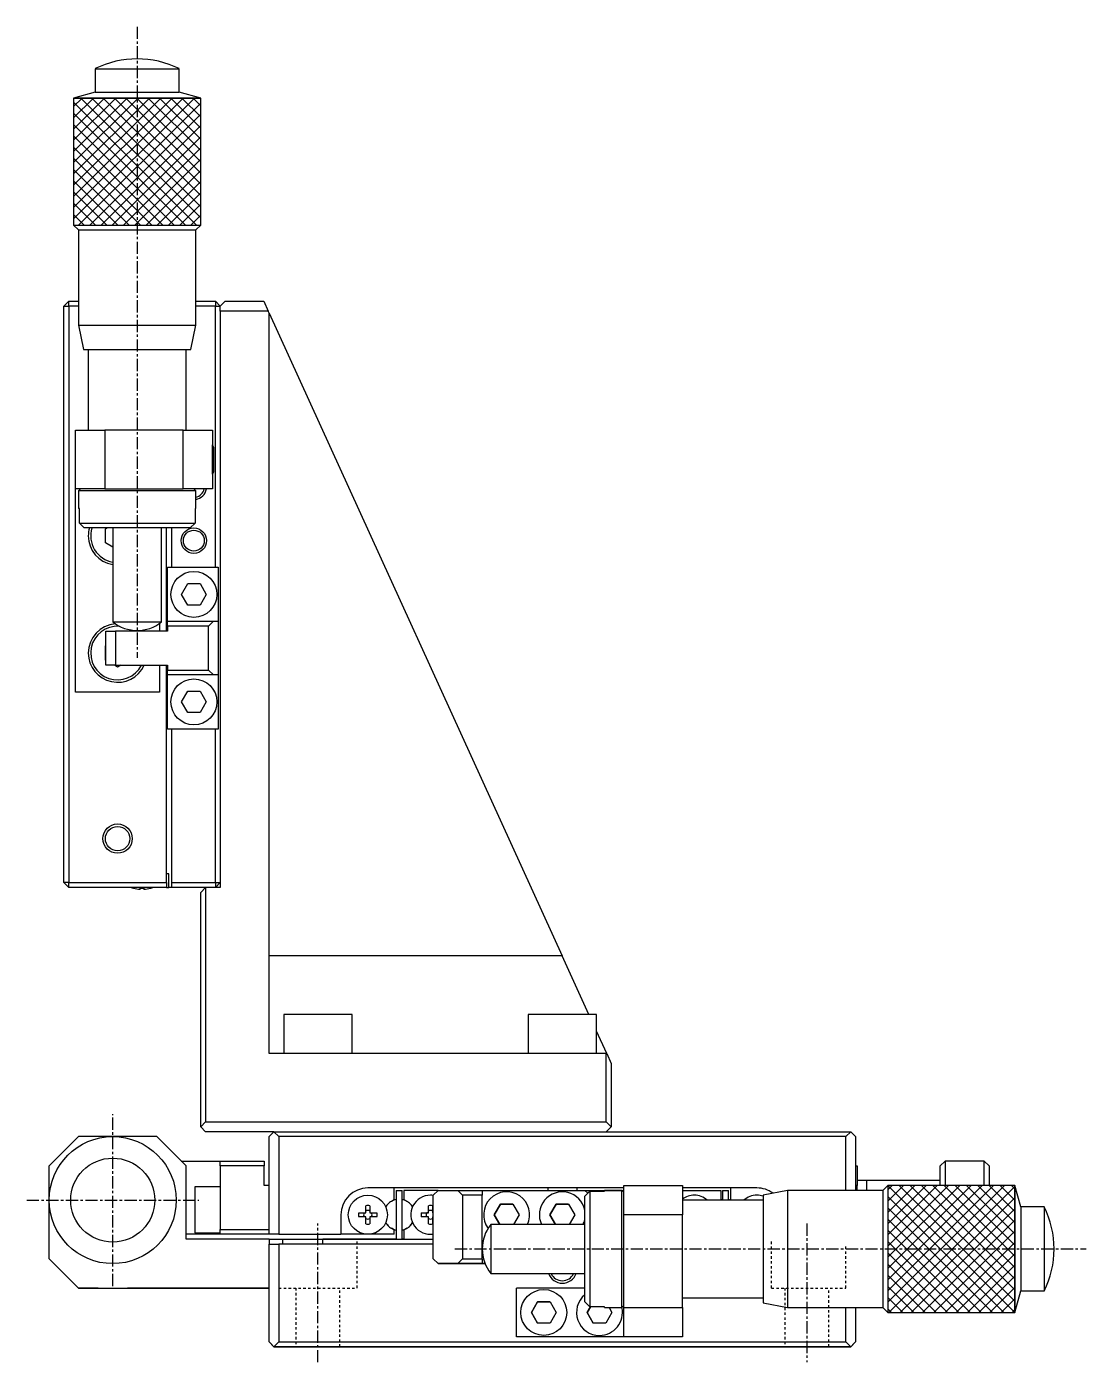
# Model space of a CAD drawing. Extents: x 61 to 317, y 68 to 332.
# Drawn here: x 208.9 to 317.3, y 77.1 to 213.8 of the extents above; entities that cross this region are included whole.
import ezdxf

# ---------------------------------------------------------------- set-up
doc = ezdxf.new("R2010")
doc.units = 0
doc.linetypes.add('CENTER', pattern=[2, 1.25, -0.25, 0.25, -0.25])
doc.linetypes.add('DOT', pattern=[0.5, 0.25, -0.25])
doc.layers.get('0').update_dxf_attribs({"linetype": 'CONTINUOUS'})
doc.layers.add('CENTER', color=1, linetype='CENTER')

msp = doc.modelspace()

# ---------------------------------------------------------------- linework, layer by layer
at = {"color": 7, "linetype": 'CONTINUOUS'}
for p, q in [((215.94, 209.45), (224.54, 209.45)), ((215.94, 209.45), (215.94, 207.04)), ((224.54, 207.04), (224.54, 209.45)), ((215.94, 207.04), (213.74, 206.45)), ((226.74, 206.45), (213.74, 206.45)), ((213.74, 206.45), (213.74, 193.45)), ((215.94, 207.04), (224.54, 207.04)), ((226.74, 206.45), (224.54, 207.04)), ((226.74, 193.45), (226.74, 206.45)), ((213.74, 193.45), (214.24, 192.95)), ((213.74, 193.45), (226.74, 193.45)), ((214.24, 192.95), (214.24, 183.2)), ((214.24, 192.95), (226.24, 192.95)), ((226.24, 192.95), (226.74, 193.45)), ((226.24, 183.2), (226.24, 192.95)), ((212.74, 185.15), (213.24, 185.65)), ((212.74, 126.15), (212.74, 185.15)), ((212.74, 185.15), (213.24, 185.15)), ((213.24, 185.65), (214.24, 185.65)), ((213.24, 185.15), (213.24, 185.65)), ((213.24, 185.15), (213.24, 126.15)), ((214.24, 185.15), (213.24, 185.15)), ((226.24, 185.65), (228.24, 185.65)), ((228.24, 185.15), (226.24, 185.15)), ((228.24, 185.65), (228.24, 185.15)), ((228.24, 185.65), (228.74, 185.15)), ((228.24, 158.45), (228.24, 185.15)), ((228.24, 185.15), (228.74, 185.15)), ((229.24, 185.65), (228.74, 185.15)), ((228.74, 184.65), (228.74, 185.15)), ((233.65, 184.65), (228.74, 184.65)), ((228.74, 184.65), (228.74, 125.65)), ((229.24, 185.65), (233.2, 185.65)), ((233.2, 185.65), (233.65, 184.65)), ((233.74, 184.45), (233.65, 184.65)), ((214.24, 183.2), (226.24, 183.2)), ((214.24, 183.2), (214.74, 180.7)), ((225.74, 180.7), (226.24, 183.2)), ((233.74, 184.45), (263.73, 118.65)), ((233.74, 182.65), (233.74, 184.45)), ((233.74, 182.3), (233.74, 182.65)), ((233.74, 179), (233.74, 182.3)), ((214.74, 180.7), (225.74, 180.7)), ((215.24, 180.7), (215.24, 172.45)), ((225.24, 172.45), (225.24, 180.7)), ((233.74, 178.65), (233.74, 179)), ((233.74, 132.65), (233.74, 178.65)), ((213.94, 172.45), (216.94, 172.45)), ((213.94, 166.45), (213.94, 172.45)), ((224.94, 172.45), (216.94, 172.45)), ((216.94, 172.45), (216.94, 166.45)), ((224.94, 166.45), (224.94, 172.45)), ((224.94, 172.45), (227.94, 172.45)), ((227.94, 172.45), (227.94, 166.45)), ((227.95, 170.95), (227.94, 170.95)), ((227.95, 167.95), (227.95, 170.95)), ((228.08, 170.7), (227.95, 170.95)), ((228.08, 168.2), (228.08, 170.7)), ((227.95, 167.95), (228.08, 168.2)), ((227.94, 167.95), (227.95, 167.95)), ((213.94, 145.65), (213.94, 166.45)), ((216.94, 166.45), (213.94, 166.45)), ((214.44, 166.45), (214.24, 166.25)), ((226.24, 166.25), (214.24, 166.25)), ((214.24, 166.25), (214.24, 164.45)), ((216.94, 166.45), (224.94, 166.45)), ((227.94, 166.45), (224.94, 166.45)), ((226.24, 166.25), (226.04, 166.45)), ((226.24, 164.45), (226.24, 166.25)), ((214.33, 164.45), (214.24, 164.45)), ((214.33, 162.95), (214.33, 164.45)), ((226.16, 164.45), (226.16, 162.95)), ((226.24, 164.45), (226.16, 164.45)), ((214.33, 162.95), (226.16, 162.95)), ((214.83, 162.45), (214.33, 162.95)), ((226.16, 162.95), (225.65, 162.45)), ((225.65, 162.45), (214.83, 162.45)), ((216.99, 162.37), (217.13, 162.45)), ((216.99, 160.93), (216.99, 162.37)), ((217.74, 162.45), (217.74, 152.83)), ((222.74, 152.83), (222.74, 162.45)), ((223.24, 151.9), (223.24, 162.45)), ((223.74, 162.45), (223.74, 158.45)), ((217.74, 160.5), (216.99, 160.93)), ((223.34, 152.9), (223.34, 158.45)), ((223.34, 158.45), (228.54, 158.45)), ((228.54, 158.45), (228.54, 152.9)), ((224.77, 155.65), (225.41, 156.75)), ((225.41, 156.75), (226.68, 156.75)), ((226.68, 156.75), (227.31, 155.65)), ((225.41, 154.55), (224.77, 155.65)), ((226.68, 154.55), (225.41, 154.55)), ((227.31, 155.65), (226.68, 154.55)), ((217.04, 148.4), (217.04, 151.9)), ((217.04, 151.9), (218.04, 151.9)), ((217.74, 152.83), (222.74, 152.83)), ((223.34, 151.9), (218.04, 151.9)), ((218.04, 151.9), (218.04, 148.4)), ((222.54, 152.68), (222.54, 151.9)), ((223.34, 152.9), (228.04, 152.9)), ((223.34, 152.4), (223.34, 152.9)), ((227.54, 152.4), (223.34, 152.4)), ((223.34, 152.4), (223.34, 151.9)), ((228.04, 152.9), (227.54, 152.4)), ((227.54, 147.9), (227.54, 152.4)), ((228.04, 152.9), (228.54, 152.9)), ((228.54, 152.9), (228.54, 147.4)), ((216.99, 150.37), (217.04, 150.4)), ((216.99, 148.93), (216.99, 150.37)), ((217.04, 148.9), (216.99, 148.93)), ((218.04, 148.4), (217.04, 148.4)), ((218.24, 148.21), (217.91, 148.4)), ((218.04, 148.4), (223.34, 148.4)), ((218.58, 148.4), (218.24, 148.21)), ((222.54, 148.4), (222.54, 145.65)), ((223.24, 126.15), (223.24, 148.4)), ((223.34, 148.4), (223.34, 147.9)), ((223.34, 147.9), (227.54, 147.9)), ((223.34, 147.4), (223.34, 147.9)), ((227.54, 147.9), (228.04, 147.4)), ((223.34, 141.85), (223.34, 147.4)), ((228.04, 147.4), (223.34, 147.4)), ((228.54, 147.4), (228.04, 147.4)), ((228.54, 147.4), (228.54, 141.85)), ((222.54, 145.65), (213.94, 145.65)), ((224.77, 144.65), (225.41, 145.75)), ((225.41, 145.75), (226.68, 145.75)), ((226.68, 145.75), (227.31, 144.65)), ((225.41, 143.55), (224.77, 144.65)), ((226.68, 143.55), (225.41, 143.55)), ((227.31, 144.65), (226.68, 143.55)), ((228.54, 141.85), (223.34, 141.85)), ((223.74, 141.85), (223.74, 126.15)), ((228.24, 126.15), (228.24, 141.85)), ((233.74, 132.3), (233.74, 132.65)), ((233.74, 129), (233.74, 132.3)), ((233.74, 128.65), (233.74, 129)), ((233.74, 108.65), (233.74, 128.65)), ((213.24, 125.65), (212.74, 126.15)), ((213.24, 126.15), (212.74, 126.15)), ((213.24, 126.15), (223.24, 126.15)), ((213.24, 125.65), (213.24, 126.15)), ((223.49, 127.05), (223.24, 127.05)), ((223.24, 126.15), (223.24, 125.65)), ((223.49, 125.65), (223.49, 127.05)), ((223.74, 126.15), (228.24, 126.15)), ((223.74, 126.15), (223.74, 125.65)), ((228.24, 126.15), (228.24, 125.65)), ((228.24, 125.65), (228.74, 126.15)), ((228.24, 126.15), (228.74, 126.15)), ((223.24, 125.65), (213.24, 125.65)), ((219.85, 125.58), (219.86, 125.58)), ((220.56, 125.46), (220.56, 125.58)), ((220.92, 125.58), (220.92, 125.46)), ((221.63, 125.58), (221.63, 125.58)), ((223.24, 125.65), (223.49, 125.65)), ((223.74, 125.65), (223.49, 125.65)), ((227.24, 125.65), (223.74, 125.65)), ((226.74, 125.15), (227.24, 125.65)), ((226.74, 101.15), (226.74, 125.15)), ((227.24, 125.65), (227.24, 101.65)), ((228.74, 125.65), (227.24, 125.65)), ((266.46, 112.65), (263.73, 118.65)), ((242.24, 112.65), (235.24, 112.65)), ((235.24, 112.65), (235.24, 108.65)), ((242.24, 108.65), (242.24, 112.65)), ((267.24, 112.65), (260.24, 112.65)), ((260.24, 112.65), (260.24, 108.65)), ((267.24, 108.65), (267.24, 112.65)), ((268.29, 108.65), (267.24, 110.94)), ((268.24, 108.65), (233.74, 108.65)), ((268.24, 101.65), (268.24, 108.65)), ((268.24, 108.65), (268.29, 108.65)), ((268.29, 108.65), (268.74, 107.65)), ((268.74, 107.65), (268.74, 101.15)), ((227.24, 101.65), (226.74, 101.15)), ((227.24, 101.65), (268.24, 101.65)), ((268.74, 101.15), (268.24, 101.65)), ((214.24, 100.15), (211.24, 97.15)), ((217.74, 100.15), (214.24, 100.15)), ((222.24, 100.15), (217.74, 100.15)), ((225.24, 97.15), (222.24, 100.15)), ((226.74, 101.15), (227.24, 100.65)), ((234.24, 100.65), (227.24, 100.65)), ((233.74, 100.15), (234.24, 100.65)), ((233.74, 90.15), (233.74, 100.15)), ((234.24, 100.65), (293.24, 100.65)), ((234.24, 100.65), (234.74, 100.15)), ((292.74, 100.15), (234.74, 100.15)), ((234.74, 100.15), (234.74, 90.15)), ((268.24, 100.65), (268.74, 101.15)), ((292.74, 100.15), (293.24, 100.65)), ((292.74, 94.65), (292.74, 100.15)), ((293.24, 100.65), (293.74, 100.15)), ((293.74, 100.15), (293.74, 94.65)), ((211.24, 93.65), (211.24, 97.15)), ((224.74, 97.65), (228.74, 97.65)), ((225.24, 89.65), (225.24, 97.15)), ((228.74, 97.65), (233.24, 97.65)), ((228.74, 97.15), (228.74, 97.65)), ((233.24, 97.15), (228.74, 97.15)), ((228.74, 97.15), (228.74, 90.65)), ((233.24, 97.65), (233.24, 97.15)), ((233.24, 95.15), (233.24, 97.15)), ((293.74, 97.15), (293.89, 97.15)), ((293.89, 97.15), (293.89, 95.15)), ((302.89, 97.65), (302.39, 97.15)), ((302.39, 95.15), (302.39, 97.15)), ((302.39, 95.65), (302.39, 97.15)), ((306.89, 97.65), (302.89, 97.65)), ((302.89, 97.65), (302.89, 95.15)), ((306.89, 95.15), (306.89, 97.65)), ((307.39, 97.15), (306.89, 97.65)), ((307.39, 97.15), (307.39, 95.15)), ((226.14, 95), (226.14, 92.65)), ((228.74, 95), (226.14, 95)), ((233.74, 95.15), (233.24, 95.15)), ((246.54, 94.9), (243.84, 94.9)), ((246.54, 94.95), (261.74, 94.95)), ((246.54, 94.9), (246.54, 94.95)), ((246.54, 93.7), (246.54, 94.9)), ((246.74, 94.65), (246.74, 89.65)), ((246.74, 94.65), (247.34, 94.65)), ((247.34, 89.65), (247.34, 94.65)), ((251.04, 94.65), (247.54, 94.65)), ((247.54, 94.65), (247.54, 93.7)), ((251.04, 94.65), (250.54, 94.15)), ((251.04, 94.65), (253.04, 94.65)), ((253.04, 94.65), (255.54, 94.65)), ((253.54, 94.15), (253.04, 94.65)), ((255.54, 94.65), (266.04, 94.65)), ((255.54, 94.65), (255.54, 94.15)), ((261.74, 94.95), (265.74, 94.95)), ((262.24, 94.95), (262.24, 94.65)), ((265.24, 94.65), (265.24, 94.95)), ((265.74, 94.95), (270.04, 94.95)), ((266.04, 94.65), (268.04, 94.65)), ((266.34, 94.36), (266.04, 94.65)), ((266.04, 94.06), (266.54, 94.57)), ((266.54, 94.57), (266.54, 82.74)), ((266.54, 94.57), (268.04, 94.57)), ((269.84, 94.65), (268.04, 94.65)), ((268.04, 94.65), (269.84, 94.65)), ((268.04, 94.57), (268.04, 94.65)), ((269.84, 82.65), (269.84, 94.65)), ((270.04, 94.45), (269.84, 94.65)), ((269.84, 94.65), (270.04, 94.65)), ((270.04, 92.15), (270.04, 95.15)), ((270.04, 95.15), (276.04, 95.15)), ((276.04, 95.15), (276.04, 92.15)), ((276.04, 94.95), (280.94, 94.95)), ((276.04, 94.65), (279.94, 94.65)), ((279.94, 94.65), (279.94, 93.7)), ((280.14, 94.65), (280.14, 93.65)), ((280.14, 94.65), (280.74, 94.65)), ((280.74, 93.65), (280.74, 94.65)), ((280.94, 94.9), (280.94, 94.95)), ((280.94, 94.9), (280.94, 93.7)), ((283.64, 94.9), (280.94, 94.9)), ((286.79, 94.65), (284.29, 94.15)), ((286.79, 94.65), (286.79, 82.65)), ((296.54, 94.65), (286.79, 94.65)), ((294.89, 95.65), (293.89, 95.65)), ((293.89, 94.65), (293.89, 95.15)), ((302.39, 95.65), (294.89, 95.65)), ((294.89, 94.65), (294.89, 95.65)), ((294.89, 94.65), (294.89, 95.65)), ((297.04, 95.15), (296.54, 94.65)), ((296.54, 94.65), (296.54, 82.65)), ((310.04, 95.15), (297.04, 95.15)), ((297.04, 95.15), (297.04, 82.15)), ((310.04, 95.15), (297.04, 95.15)), ((297.04, 95.15), (297.04, 82.15)), ((302.39, 95.15), (302.39, 95.65)), ((302.39, 95.15), (302.39, 95.65)), ((310.04, 95.15), (310.04, 82.15)), ((310.63, 92.95), (310.04, 95.15)), ((310.04, 82.15), (310.04, 95.15)), ((211.24, 87.65), (211.24, 93.65)), ((243.64, 92.35), (243.64, 93.08)), ((244.04, 93.08), (244.04, 92.35)), ((246.25, 93.53), (246.54, 93.7)), ((247.54, 93.7), (247.84, 93.53)), ((247.54, 93.7), (247.84, 93.53)), ((250.04, 92.35), (250.04, 93.08)), ((250.44, 93.08), (250.44, 92.35)), ((250.54, 87.65), (250.54, 94.15)), ((255.54, 94.15), (253.54, 94.15)), ((253.54, 94.15), (253.54, 87.65)), ((255.54, 87.65), (255.54, 94.15)), ((257.41, 93.25), (256.77, 92.15)), ((256.77, 92.15), (257.41, 93.25)), ((258.68, 93.25), (257.41, 93.25)), ((257.41, 93.25), (258.68, 93.25)), ((258.68, 93.25), (259.31, 92.15)), ((263.11, 93.25), (262.47, 92.15)), ((262.47, 92.15), (263.11, 93.25)), ((264.38, 93.25), (263.11, 93.25)), ((263.11, 93.25), (264.38, 93.25)), ((264.38, 93.25), (265.01, 92.15)), ((266.04, 83.24), (266.04, 94.06)), ((284.29, 93.65), (276.04, 93.65)), ((279.94, 93.7), (279.87, 93.65)), ((279.94, 93.7), (279.87, 93.65)), ((281.02, 93.65), (280.94, 93.7)), ((284.29, 94.15), (284.29, 83.15)), ((284.29, 94.15), (284.29, 93.65)), ((284.29, 93.9), (284.29, 83.4)), ((284.29, 93.9), (284.29, 93.65)), ((226.14, 92.65), (226.14, 90.3)), ((241.09, 92.15), (241.09, 90.15)), ((242.91, 92.35), (243.64, 92.35)), ((243.64, 91.95), (242.91, 91.95)), ((243.64, 91.22), (243.64, 91.95)), ((244.04, 92.35), (244.77, 92.35)), ((244.77, 91.95), (244.04, 91.95)), ((244.04, 91.95), (244.04, 91.22)), ((249.31, 92.35), (249.86, 92.35)), ((249.31, 92.35), (250.04, 92.35)), ((250.04, 91.95), (249.31, 91.95)), ((250.04, 92.35), (249.86, 92.35)), ((250.04, 91.22), (250.04, 91.95)), ((250.54, 92.35), (250.44, 92.35)), ((250.44, 92.35), (250.54, 92.35)), ((250.54, 91.95), (250.44, 91.95)), ((250.44, 91.95), (250.44, 91.22)), ((256.77, 92.15), (257.35, 91.15)), ((257.35, 91.15), (256.77, 92.15)), ((259.31, 92.15), (258.73, 91.15)), ((262.47, 92.15), (263.05, 91.15)), ((263.05, 91.15), (262.47, 92.15)), ((265.01, 92.15), (264.43, 91.15)), ((270.04, 83.9), (270.04, 92.15)), ((276.04, 92.15), (270.04, 92.15)), ((276.04, 82.65), (276.04, 92.15)), ((310.63, 92.95), (310.63, 84.35)), ((313.04, 92.95), (310.63, 92.95)), ((313.04, 92.95), (313.04, 84.35)), ((226.14, 90.3), (228.74, 90.3)), ((228.74, 90.65), (233.74, 90.65)), ((228.74, 90.15), (228.74, 90.65)), ((246.54, 90.61), (246.25, 90.78)), ((246.54, 90.15), (246.54, 90.61)), ((247.84, 90.78), (247.54, 90.61)), ((247.54, 90.61), (247.54, 89.65)), ((266.04, 91.15), (256.42, 91.15)), ((256.42, 91.15), (256.42, 86.15)), ((228.74, 90.15), (225.24, 90.15)), ((233.74, 89.65), (225.24, 89.65)), ((233.74, 90.15), (228.74, 90.15)), ((234.74, 90.15), (233.74, 90.15)), ((233.74, 89.65), (235.14, 89.65)), ((233.74, 89.65), (233.74, 89.15)), ((233.74, 79.15), (233.74, 89.15)), ((233.74, 89.15), (234.74, 89.15)), ((234.74, 90.15), (241.09, 90.15)), ((234.74, 89.15), (234.74, 79.15)), ((250.54, 89.15), (234.74, 89.15)), ((235.14, 89.65), (239.24, 89.65)), ((235.14, 89.15), (235.14, 89.65)), ((246.74, 89.65), (239.24, 89.65)), ((239.24, 89.65), (246.74, 89.65)), ((239.24, 89.15), (239.24, 89.65)), ((243.84, 90.15), (241.09, 90.15)), ((246.54, 90.15), (243.84, 90.15)), ((246.74, 89.65), (247.34, 89.65)), ((247.54, 89.65), (247.34, 89.65)), ((247.34, 89.65), (247.54, 89.65)), ((247.54, 89.65), (250.54, 89.65)), ((214.24, 84.65), (211.24, 87.65)), ((211.24, 87.65), (214.24, 84.65)), ((251.04, 87.15), (250.54, 87.65)), ((250.54, 87.65), (251.04, 87.15)), ((253.04, 87.15), (253.54, 87.65)), ((253.54, 87.65), (255.54, 87.65)), ((255.54, 87.65), (255.54, 87.15)), ((251.04, 87.15), (255.54, 87.15)), ((253.04, 87.15), (251.04, 87.15)), ((255.54, 87.15), (253.04, 87.15)), ((255.83, 87.15), (255.54, 87.15)), ((255.54, 87.15), (255.83, 87.15)), ((256.42, 86.15), (266.04, 86.15)), ((214.24, 84.65), (233.74, 84.65)), ((216.24, 84.65), (214.24, 84.65)), ((226.74, 84.65), (219.24, 84.65)), ((233.74, 84.65), (226.74, 84.65)), ((266.04, 84.65), (259.04, 84.65)), ((259.04, 79.65), (259.04, 84.65)), ((270.04, 82.65), (270.04, 83.9)), ((276.04, 83.65), (284.29, 83.65)), ((284.29, 83.65), (284.29, 83.4)), ((284.29, 83.65), (284.29, 83.15)), ((310.04, 82.15), (310.63, 84.35)), ((310.63, 84.35), (313.04, 84.35)), ((261.21, 83.25), (260.57, 82.15)), ((260.57, 82.15), (261.21, 83.25)), ((260.57, 82.15), (261.21, 81.05)), ((261.21, 81.05), (260.57, 82.15)), ((262.48, 83.25), (261.21, 83.25)), ((261.21, 83.25), (262.48, 83.25)), ((262.48, 83.25), (263.11, 82.15)), ((263.11, 82.15), (262.48, 81.05)), ((266.54, 82.74), (266.04, 83.24)), ((266.61, 82.74), (266.27, 82.15)), ((266.27, 82.15), (266.61, 82.74)), ((266.27, 82.15), (266.91, 81.05)), ((266.91, 81.05), (266.27, 82.15)), ((268.04, 82.74), (266.54, 82.74)), ((268.04, 82.65), (268.04, 82.74)), ((268.04, 82.65), (269.84, 82.65)), ((268.81, 82.15), (268.18, 81.05)), ((268.52, 82.65), (268.81, 82.15)), ((269.84, 82.65), (270.04, 82.85)), ((270.04, 82.65), (276.04, 82.65)), ((270.04, 79.65), (270.04, 82.65)), ((276.04, 82.65), (276.04, 79.65)), ((284.29, 83.15), (286.79, 82.65)), ((286.79, 82.65), (296.54, 82.65)), ((292.74, 79.15), (292.74, 82.65)), ((293.74, 82.65), (293.74, 79.15)), ((296.54, 82.65), (297.04, 82.15)), ((297.04, 82.15), (310.04, 82.15)), ((297.04, 82.15), (310.04, 82.15)), ((262.48, 81.05), (261.21, 81.05)), ((268.18, 81.05), (266.91, 81.05)), ((270.04, 79.65), (259.04, 79.65)), ((270.04, 79.65), (259.04, 79.65)), ((276.04, 79.65), (270.04, 79.65)), ((271.54, 79.65), (270.04, 79.65)), ((276.04, 79.65), (274.54, 79.65)), ((233.74, 79.15), (234.24, 78.65)), ((234.24, 78.65), (233.74, 79.15)), ((234.24, 78.65), (233.89, 79)), ((233.89, 79), (234.24, 78.65)), ((234.74, 79.15), (234.24, 78.65)), ((234.24, 78.65), (293.24, 78.65)), ((293.24, 78.65), (234.24, 78.65)), ((234.74, 79.15), (292.74, 79.15)), ((236.49, 78.65), (240.99, 78.65)), ((236.49, 78.65), (238.74, 78.65)), ((238.74, 78.65), (240.99, 78.65)), ((286.49, 78.65), (290.99, 78.65)), ((286.49, 78.65), (288.74, 78.65)), ((288.74, 78.65), (290.99, 78.65)), ((293.24, 78.65), (292.74, 79.15)), ((293.24, 78.65), (293.74, 79.15)), ((293.74, 79.15), (293.24, 78.65)), ((293.24, 78.65), (293.59, 79)), ((293.59, 79), (293.24, 78.65))]:
    msp.add_line(p, q, dxfattribs=at)
at = {"color": 9, "linetype": 'CONTINUOUS'}
for p, q in [((213.74, 206.45), (213.74, 193.45)), ((213.74, 206.45), (226.74, 206.45)), ((226.74, 193.45), (226.74, 206.45)), ((213.74, 193.45), (226.74, 193.45)), ((263.73, 118.65), (233.74, 118.65)), ((293.89, 95.15), (293.74, 95.15))]:
    msp.add_line(p, q, dxfattribs=at)
at = {"color": 3, "linetype": 'CONTINUOUS'}
for p, q in [((213.74, 205.58), (214.61, 206.45)), ((213.74, 204.43), (215.76, 206.45)), ((213.74, 203.28), (216.91, 206.45)), ((213.74, 202.13), (218.06, 206.45)), ((213.74, 200.98), (219.21, 206.45)), ((213.74, 199.84), (220.36, 206.45)), ((213.74, 198.69), (221.51, 206.45)), ((213.74, 197.54), (222.66, 206.45)), ((213.74, 196.39), (223.81, 206.45)), ((213.74, 195.24), (224.96, 206.45)), ((213.74, 194.09), (226.1, 206.45)), ((226.74, 194.18), (214.47, 206.45)), ((226.74, 195.33), (215.62, 206.45)), ((226.74, 196.48), (216.77, 206.45)), ((226.74, 197.63), (217.92, 206.45)), ((226.74, 198.78), (219.07, 206.45)), ((226.74, 199.93), (220.22, 206.45)), ((226.74, 201.08), (221.37, 206.45)), ((226.74, 202.23), (222.52, 206.45)), ((226.74, 203.38), (223.67, 206.45)), ((226.74, 204.53), (224.81, 206.45)), ((226.74, 205.67), (225.96, 206.45)), ((226.32, 193.45), (213.74, 206.03)), ((214.25, 193.45), (226.74, 205.94)), ((225.17, 193.45), (213.74, 204.89)), ((224.03, 193.45), (213.74, 203.74)), ((215.4, 193.45), (226.74, 204.79)), ((222.88, 193.45), (213.74, 202.59)), ((216.55, 193.45), (226.74, 203.64)), ((217.7, 193.45), (226.74, 202.49)), ((221.73, 193.45), (213.74, 201.44)), ((218.85, 193.45), (226.74, 201.34)), ((220.58, 193.45), (213.74, 200.29)), ((220, 193.45), (226.74, 200.2)), ((219.43, 193.45), (213.74, 199.14)), ((221.15, 193.45), (226.74, 199.05)), ((218.28, 193.45), (213.74, 197.99)), ((222.3, 193.45), (226.74, 197.9)), ((217.13, 193.45), (213.74, 196.84)), ((215.98, 193.45), (213.74, 195.69)), ((223.45, 193.45), (226.74, 196.75)), ((224.6, 193.45), (226.74, 195.6)), ((214.83, 193.45), (213.74, 194.54)), ((225.74, 193.45), (226.74, 194.45)), ((297.04, 94.69), (297.5, 95.15)), ((297.04, 93.54), (298.65, 95.15)), ((297.04, 92.39), (299.8, 95.15)), ((297.04, 91.24), (300.95, 95.15)), ((297.04, 90.1), (302.1, 95.15)), ((297.04, 88.95), (303.25, 95.15)), ((297.04, 87.8), (304.4, 95.15)), ((297.04, 86.65), (305.55, 95.15)), ((297.04, 85.5), (306.7, 95.15)), ((297.04, 84.35), (307.85, 95.15)), ((297.04, 83.2), (308.99, 95.15)), ((310.04, 82.16), (297.05, 95.15)), ((297.14, 82.15), (310.04, 95.05)), ((310.04, 83.31), (298.2, 95.15)), ((310.04, 84.46), (299.34, 95.15)), ((310.04, 85.6), (300.49, 95.15)), ((310.04, 86.75), (301.64, 95.15)), ((310.04, 87.9), (302.79, 95.15)), ((310.04, 89.05), (303.94, 95.15)), ((310.04, 90.2), (305.09, 95.15)), ((310.04, 91.35), (306.24, 95.15)), ((310.04, 92.5), (307.39, 95.15)), ((310.04, 93.65), (308.54, 95.15)), ((310.04, 94.8), (309.69, 95.15)), ((308.9, 82.15), (297.04, 94.01)), ((298.29, 82.15), (310.04, 93.9)), ((307.75, 82.15), (297.04, 92.86)), ((306.6, 82.15), (297.04, 91.71)), ((299.44, 82.15), (310.04, 92.75)), ((300.59, 82.15), (310.04, 91.6)), ((305.45, 82.15), (297.04, 90.56)), ((301.74, 82.15), (310.04, 90.46)), ((304.3, 82.15), (297.04, 89.41)), ((302.89, 82.15), (310.04, 89.31)), ((303.15, 82.15), (297.04, 88.26)), ((304.04, 82.15), (310.04, 88.16)), ((302, 82.15), (297.04, 87.11)), ((305.19, 82.15), (310.04, 87.01)), ((300.85, 82.15), (297.04, 85.97)), ((299.71, 82.15), (297.04, 84.82)), ((306.34, 82.15), (310.04, 85.86)), ((298.56, 82.15), (297.04, 83.67)), ((307.48, 82.15), (310.04, 84.71)), ((308.63, 82.15), (310.04, 83.56)), ((297.41, 82.15), (297.04, 82.52)), ((309.78, 82.15), (310.04, 82.41))]:
    msp.add_line(p, q, dxfattribs=at)
at = {"color": 3, "linetype": 'DOT'}
for p, q in [((242.74, 84.65), (242.74, 89.65)), ((285.14, 84.65), (285.14, 89.65)), ((285.14, 84.65), (285.14, 89.65)), ((292.74, 84.65), (292.74, 89.15)), ((234.74, 84.65), (238.74, 84.65)), ((236.49, 84.65), (236.49, 78.65)), ((236.49, 84.65), (236.49, 78.65)), ((238.74, 84.65), (242.74, 84.65)), ((240.99, 78.65), (240.99, 84.65)), ((285.14, 84.65), (292.74, 84.65)), ((286.49, 84.65), (286.49, 78.65)), ((286.49, 84.65), (286.49, 78.65)), ((290.99, 78.65), (290.99, 84.65)), ((290.99, 78.65), (290.99, 84.65))]:
    msp.add_line(p, q, dxfattribs=at)
at = {"color": 7, "linetype": 'CONTINUOUS'}
msp.add_polyline3d([(220.56, 125.58, 0), (220.56, 125.58, 0), (220.57, 125.58, 0), (220.57, 125.58, 0), (220.57, 125.58, 0), (220.58, 125.58, 0), (220.58, 125.58, 0), (220.58, 125.58, 0), (220.58, 125.58, 0), (220.59, 125.58, 0), (220.59, 125.58, 0), (220.59, 125.58, 0), (220.6, 125.58, 0), (220.6, 125.58, 0), (220.6, 125.58, 0), (220.6, 125.58, 0), (220.61, 125.58, 0), (220.61, 125.58, 0), (220.61, 125.58, 0), (220.62, 125.58, 0), (220.62, 125.58, 0), (220.62, 125.58, 0), (220.62, 125.58, 0), (220.63, 125.58, 0), (220.63, 125.58, 0), (220.63, 125.58, 0), (220.63, 125.58, 0), (220.64, 125.58, 0), (220.64, 125.58, 0), (220.64, 125.58, 0), (220.65, 125.58, 0), (220.65, 125.58, 0), (220.65, 125.58, 0), (220.66, 125.58, 0), (220.66, 125.58, 0), (220.66, 125.58, 0), (220.66, 125.58, 0), (220.67, 125.58, 0), (220.67, 125.58, 0), (220.67, 125.58, 0), (220.67, 125.58, 0), (220.68, 125.58, 0), (220.68, 125.58, 0), (220.68, 125.58, 0), (220.69, 125.58, 0), (220.69, 125.58, 0), (220.69, 125.58, 0), (220.69, 125.58, 0), (220.7, 125.58, 0), (220.7, 125.58, 0), (220.7, 125.58, 0), (220.71, 125.58, 0), (220.71, 125.58, 0), (220.71, 125.58, 0), (220.71, 125.58, 0), (220.72, 125.58, 0), (220.72, 125.58, 0), (220.72, 125.58, 0), (220.72, 125.58, 0), (220.73, 125.58, 0), (220.73, 125.58, 0), (220.73, 125.58, 0), (220.74, 125.58, 0), (220.74, 125.58, 0), (220.74, 125.58, 0), (220.75, 125.58, 0), (220.75, 125.58, 0), (220.75, 125.58, 0), (220.75, 125.58, 0), (220.76, 125.58, 0), (220.76, 125.58, 0), (220.76, 125.58, 0), (220.76, 125.58, 0), (220.77, 125.58, 0), (220.77, 125.58, 0), (220.77, 125.58, 0), (220.78, 125.58, 0), (220.78, 125.58, 0), (220.78, 125.58, 0), (220.78, 125.58, 0), (220.79, 125.58, 0), (220.79, 125.58, 0), (220.79, 125.58, 0), (220.79, 125.58, 0), (220.8, 125.58, 0), (220.8, 125.58, 0), (220.8, 125.58, 0), (220.81, 125.58, 0), (220.81, 125.58, 0), (220.81, 125.58, 0), (220.81, 125.58, 0), (220.82, 125.58, 0), (220.82, 125.58, 0), (220.82, 125.58, 0), (220.83, 125.58, 0), (220.83, 125.58, 0), (220.83, 125.58, 0), (220.84, 125.58, 0), (220.84, 125.58, 0), (220.84, 125.58, 0), (220.84, 125.58, 0), (220.85, 125.58, 0), (220.85, 125.58, 0), (220.85, 125.58, 0), (220.85, 125.58, 0), (220.86, 125.58, 0), (220.86, 125.58, 0), (220.86, 125.58, 0), (220.87, 125.58, 0), (220.87, 125.58, 0), (220.87, 125.58, 0), (220.87, 125.58, 0), (220.88, 125.58, 0), (220.88, 125.58, 0), (220.88, 125.58, 0), (220.88, 125.58, 0), (220.89, 125.58, 0), (220.89, 125.58, 0), (220.89, 125.58, 0), (220.9, 125.58, 0), (220.9, 125.58, 0), (220.9, 125.58, 0), (220.91, 125.58, 0), (220.91, 125.58, 0), (220.91, 125.58, 0), (220.91, 125.58, 0), (220.92, 125.58, 0), (220.92, 125.58, 0), (220.92, 125.58, 0)], dxfattribs=at)
at = {"color": 3, "linetype": 'CONTINUOUS'}
for centre, radius in [((226.04, 161.15), 1.3), ((218.24, 130.65), 1.5)]:
    msp.add_circle(centre, radius, dxfattribs=at)
at = {"color": 7, "linetype": 'CONTINUOUS'}
for centre, radius in [((226.04, 161.15), 1.07), ((226.04, 155.65), 2.35), ((226.04, 144.65), 2.35), ((218.24, 130.65), 1.25), ((217.74, 93.65), 6.5), ((217.74, 93.65), 4.3), ((243.84, 92.15), 2), ((261.84, 82.15), 2.35)]:
    msp.add_circle(centre, radius, dxfattribs=at)
for centre, radius, start, end in [((220.24, 200.71), 9.75, 63.8162, 116.1838), ((226.04, 166.65), 1.07, 280.7222, 349.2778), ((218.24, 161.65), 3, 164.534, 180), ((218.24, 161.65), 3, 180, 260.406), ((218.24, 161.65), 2.75, 163.0876, 259.5244), ((218.24, 149.65), 3, 94.6984, 180), ((218.24, 149.65), 2.75, 86.5281, 332.9643), ((220.24, 155.95), 4, 231.3178, 308.6822), ((218.24, 149.65), 2.75, 54.9032, 58.2468), ((218.24, 149.65), 3, 48.5904, 50.0765), ((218.24, 149.65), 3, 180, 335.3757), ((220.74, 128.65), 3.2, 249.6359, 253.8775), ((220.74, 128.65), 3.19, 253.8933, 266.7703), ((220.74, 128.65), 3.19, 273.2297, 286.1067), ((220.74, 128.65), 3.2, 286.1225, 290.3641), ((243.84, 92.15), 2.75, 90, 180), ((258.04, 92.15), 2.35, 334.8156, 216.1874), ((263.74, 92.15), 2.35, 11.8403, 205.1844), ((283.64, 92.15), 2.75, 53.13, 90), ((243.84, 92.15), 0.95, 77.8468, 102.1532), ((247.16, 92.04), 1.75, 135, 148.1185), ((247.04, 92.15), 1.59, 134.9998, 149.5668), ((247.04, 92.15), 1.59, 120, 135), ((247.04, 92.15), 1.59, 100.8931, 120), ((247.04, 92.15), 1.59, 60, 79.107), ((247.04, 92.15), 1.59, 45, 60), ((246.93, 92.04), 1.75, 31.8815, 45), ((247.04, 92.15), 1.59, 30.4333, 44.9997), ((250.24, 92.15), 2, 90, 278.6269), ((250.24, 92.15), 0.95, 77.8468, 102.1532), ((250.24, 92.15), 2, 81.3731, 90), ((277.24, 92.15), 2, 90, 126.8699), ((277.24, 92.15), 2, 48.5904, 90), ((280.44, 92.15), 1.59, 100.8931, 109.1117), ((280.44, 92.15), 1.59, 70.8883, 79.107), ((283.64, 92.15), 2, 90, 131.4096), ((283.64, 92.15), 2, 71.0344, 90), ((243.84, 92.15), 0.95, 167.8468, 192.1532), ((243.84, 92.15), 0.435, 152.6335, 207.3665), ((243.84, 92.15), 0.435, 62.6335, 117.3665), ((243.84, 92.15), 0.435, 242.6335, 297.3665), ((243.84, 92.15), 0.435, 332.6335, 27.3665), ((243.84, 92.15), 0.95, 347.8468, 12.1532), ((250.24, 92.15), 0.95, 167.8468, 192.1532), ((250.24, 92.15), 0.435, 152.6335, 207.3665), ((250.24, 92.15), 0.435, 62.6335, 117.3665), ((250.24, 92.15), 0.435, 242.6335, 297.3665), ((263.74, 92.15), 2.35, 334.8156, 348.1597), ((304.3, 88.65), 9.75, 333.8162, 26.1838), ((243.84, 92.15), 0.95, 257.8468, 282.1532), ((247.04, 92.15), 1.59, 210.4332, 225.0003), ((247.16, 92.27), 1.75, 211.8815, 225), ((247.04, 92.15), 1.59, 225, 240), ((247.04, 92.15), 1.59, 240, 259.1069), ((247.04, 92.15), 1.59, 280.893, 300), ((247.04, 92.15), 1.59, 300, 315), ((247.04, 92.15), 1.59, 315, 329.5667), ((246.93, 92.27), 1.75, 315, 328.1185), ((250.24, 92.15), 0.95, 257.8468, 282.1532), ((259.54, 88.65), 4, 141.3178, 180), ((259.54, 88.65), 4, 180, 218.6822), ((263.74, 86.65), 1.25, 203.578, 336.422), ((267.54, 82.15), 2.35, 129.665, 270), ((267.54, 82.15), 2.35, 270, 12.2845)]:
    msp.add_arc(centre, radius, start, end, dxfattribs=at)
at = {"color": 3, "linetype": 'CONTINUOUS'}
msp.add_arc((226.04, 166.65), 1.3, 278.8499, 351.1501, dxfattribs=at)
at = {"color": 9, "linetype": 'CONTINUOUS'}
for start, end in [(199.4711, 270), (270, 340.5289)]:
    msp.add_arc((263.74, 86.65), 1.5, start, end, dxfattribs=at)
at = {"layer": 'CENTER', "color": 1, "linetype": 'CENTER'}
for p, q in [((220.24, 213.75), (220.24, 149.15)), ((217.74, 84.85), (217.74, 102.45)), ((208.94, 93.65), (226.54, 93.65)), ((238.74, 77.05), (238.74, 91.25)), ((288.74, 91.25), (288.74, 77.05)), ((252.74, 88.65), (317.34, 88.65))]:
    msp.add_line(p, q, dxfattribs=at)

doc.saveas('drawing.dxf')
